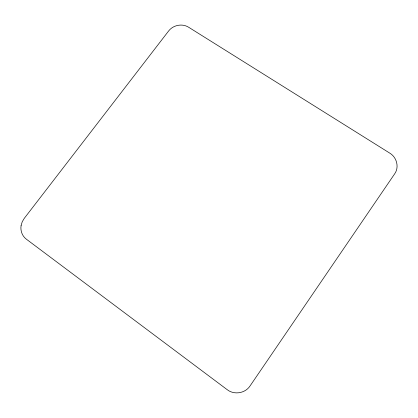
<?xml version="1.0" encoding="UTF-8"?>
<svg xmlns="http://www.w3.org/2000/svg" width="418" height="418" viewBox="0 0 418 418"><rect width="100%" height="100%" fill="white"/><g stroke="black" fill="none" stroke-linecap="round" stroke-linejoin="round"><path stroke-width="0.63" d="M21.093 225.589C20.231 230.611 22.17 236.065 26.297 239.133L227.193 389.67C234.143 395.198 245.298 393.359 250.095 385.877L394.681 173.831C399.483 167.111 396.666 157.131 389.707 153.087L188.586 27.212C182.227 23.204 173.146 25.038 168.632 30.979L24.26 218.363L22.222 221.801L21.093 225.589"/></g></svg>
